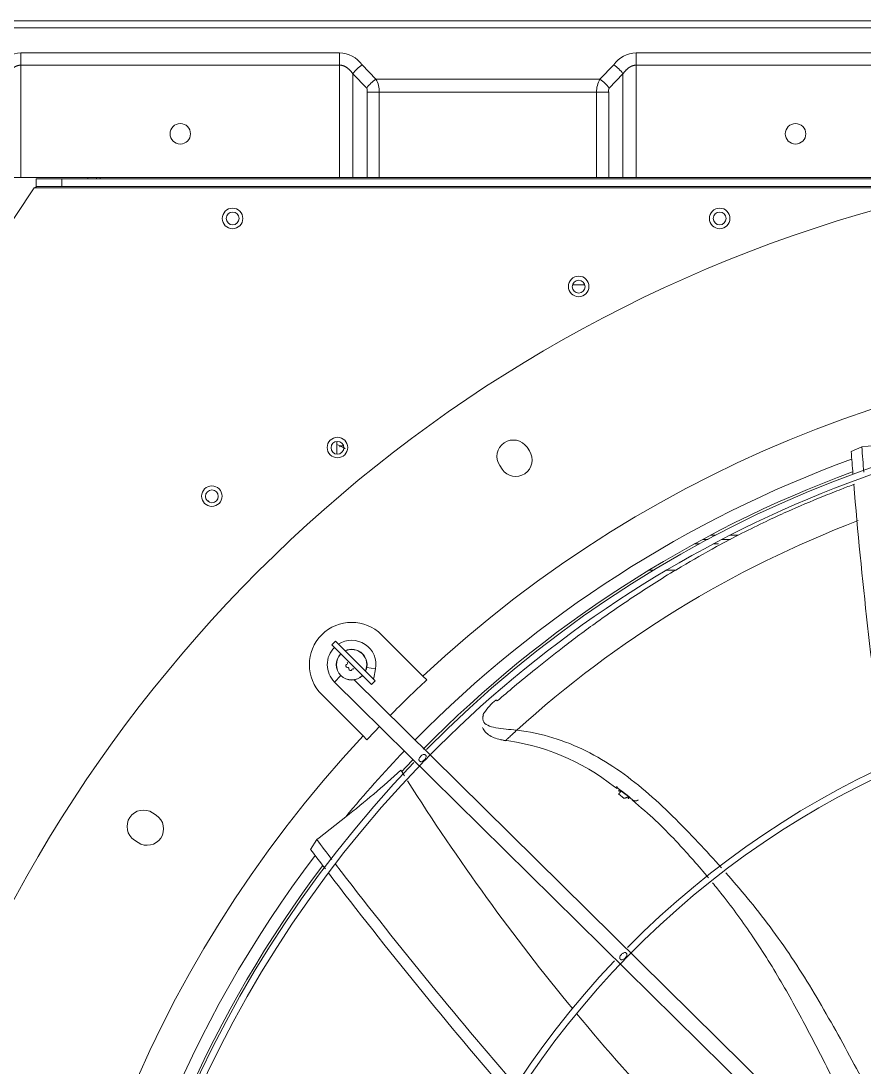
# Model space of a CAD drawing. Header units: millimetres. Extents: x 113490 to 142599, y -20467 to 115.
# Drawn here: x 133195.7 to 133524.6, y -10092.3 to -9684.5 of the extents above; entities that cross this region are included whole.
import ezdxf

# ---------------------------------------------------------------- set-up
doc = ezdxf.new("R2010")
doc.units = ezdxf.units.MM
doc.layers.add('DV3_0', color=7, linetype='Continuous')

msp = doc.modelspace()

# ---------------------------------------------------------------- linework, layer by layer
at = {"layer": 'DV3_0', "color": 7, "linetype": 'Continuous', "lineweight": 15}
for p, q in [((133117.62, -9684.49), (134232.86, -9684.49)), ((133195.68, -9745.49), (133190.51, -9745.49)), ((133195.68, -9745.49), (133320, -9745.49)), ((133201.58, -9748.99), (133201.58, -9745.99)), ((133201.58, -9745.99), (133211.58, -9745.99)), ((133211.58, -9745.99), (134144.9, -9745.99)), ((133211.58, -9745.99), (133211.58, -9748.99)), ((133226.64, -9745.99), (133226.64, -9745.49)), ((133325.16, -9745.49), (133320, -9745.49)), ((133325.16, -9745.49), (133330.69, -9745.49)), ((133335.46, -9745.49), (133330.69, -9745.49)), ((133420.22, -9745.49), (133335.46, -9745.49)), ((133424.99, -9745.49), (133420.22, -9745.49)), ((133424.99, -9745.49), (133430.51, -9745.49)), ((133435.68, -9745.49), (133430.51, -9745.49)), ((133435.68, -9745.49), (133560, -9745.49)), ((133200.84, -9749.59), (133136.84, -9845.59)), ((133201.58, -9749.17), (133201.58, -9748.99)), ((133211.58, -9748.99), (133201.58, -9748.99)), ((133211.58, -9748.99), (134144.9, -9748.99)), ((133415.63, -9787.36), (133410.85, -9787.36)), ((133318.85, -9853.37), (133318.85, -9848.41)), ((133394.02, -9852.11), (133393.08, -9850.7)), ((133523.65, -9850.46), (133519.55, -9852.32)), ((133537.97, -9849.06), (133523.65, -9850.46)), ((133382.44, -9857.81), (133383.38, -9859.23)), ((133461.62, -9886.59), (133463.74, -9886.59)), ((133469.11, -9886.59), (133472.42, -9886.59)), ((133440.67, -9898.59), (133442.6, -9898.59)), ((133447.48, -9898.59), (133451.12, -9898.59)), ((133352.46, -9939.88), (133336.35, -9923.77)), ((133318.32, -9926.24), (133316.91, -9927.66)), ((133332.46, -9943.22), (133316.91, -9927.66)), ((133318.32, -9926.24), (133333.88, -9941.8)), ((133333.4, -9940.7), (133334.04, -9937.09)), ((133318.01, -9942.2), (133660.44, -10279.87)), ((133664, -10274.95), (133325.7, -9941.35)), ((133328.72, -9939.88), (133329.21, -9939.96)), ((133332.46, -9943.22), (133333.88, -9941.8)), ((133332.64, -9940.57), (133333.4, -9940.7)), ((133353.96, -9941.37), (133352.46, -9939.88)), ((133313.02, -9947.1), (133329.13, -9963.22)), ((133329.13, -9963.22), (133330.62, -9964.71)), ((133427.18, -9983.09), (133428.19, -9983.77)), ((133428.8, -9985.75), (133430.97, -9987.61)), ((133429.95, -9984.64), (133429.85, -9984.74)), ((133432.74, -9986.77), (133429.95, -9984.64)), ((133434.13, -9988.16), (133435.43, -9989.31)), ((133248.47, -9994.13), (133247.06, -9993.19)), ((133322.39, -9994.73), (133312.04, -10002.89)), ((133312.04, -10002.89), (133311.11, -10003.65)), ((133239.95, -10003.83), (133241.36, -10004.78)), ((133311.11, -10003.65), (133308.66, -10007.43))]:
    msp.add_line(p, q, dxfattribs=at)
at = {"layer": 'DV3_0', "color": 7, "linetype": 'Continuous', "lineweight": 20}
for p, q in [((133117.62, -9687.14), (134232.86, -9687.14)), ((133320, -9696.95), (133195.68, -9696.95)), ((133195.68, -9701.73), (133195.68, -9696.95)), ((133320, -9701.73), (133320, -9696.95)), ((133560, -9696.95), (133435.68, -9696.95)), ((133435.68, -9701.73), (133435.68, -9696.95)), ((133195.68, -9701.73), (133195.68, -9745.49)), ((133320, -9701.73), (133195.68, -9701.73)), ((133320, -9701.73), (133320, -9745.49)), ((133334.13, -9707.21), (133328.74, -9701.62)), ((133426.93, -9701.62), (133421.55, -9707.21)), ((133435.68, -9701.73), (133435.68, -9745.49)), ((133560, -9701.73), (133435.68, -9701.73)), ((133325.16, -9705.11), (133325.16, -9745.49)), ((133330.55, -9710.7), (133325.16, -9705.11)), ((133430.51, -9705.11), (133425.13, -9710.7)), ((133430.51, -9705.11), (133430.51, -9745.49)), ((133421.55, -9707.21), (133334.13, -9707.21)), ((133330.69, -9712.24), (133335.46, -9712.24)), ((133330.69, -9745.49), (133330.69, -9712.24)), ((133420.22, -9712.24), (133335.46, -9712.24)), ((133335.46, -9745.49), (133335.46, -9712.24)), ((133420.22, -9712.24), (133420.22, -9745.49)), ((133424.99, -9712.24), (133420.22, -9712.24)), ((133424.99, -9712.24), (133424.99, -9745.49)), ((133221.84, -9745.99), (133221.84, -9745.49)), ((133225.16, -9745.99), (133225.16, -9745.49)), ((133200.84, -9749.59), (134155.64, -9749.59)), ((133464.62, -9884.99), (133466.77, -9884.99)), ((133472.21, -9884.99), (133475.44, -9884.99)), ((133460.39, -9888.39), (133458.31, -9888.39)), ((133467.82, -9888.39), (133465.68, -9888.39)), ((133330.59, -9936.48), (133334.04, -9937.09)), ((133320.47, -9939.71), (133318.01, -9942.2)), ((133432.64, -9986.89), (133429.85, -9984.74))]:
    msp.add_line(p, q, dxfattribs=at)
at = {"layer": 'DV3_0', "color": 7, "linetype": 'Continuous', "lineweight": 15}
for centre, radius in [((133257.84, -9728.49), 4), ((133497.84, -9728.49), 4), ((133278.24, -9761.49), 4), ((133468.24, -9761.49), 4), ((133278.25, -9761.49), 2.5), ((133468.25, -9761.49), 2.5), ((133413.24, -9787.99), 4), ((133413.24, -9788.09), 2.5), ((133319.14, -9850.79), 4), ((133319.14, -9850.89), 2.5), ((133270.16, -9869.74), 4), ((133270.16, -9869.84), 2.5)]:
    msp.add_circle(centre, radius, dxfattribs=at)
at = {"layer": 'DV3_0', "color": 7, "linetype": 'Continuous', "lineweight": 20}
for centre, radius, start, end in [((133195.93, -9707.93), 10.99, 91.315, 144.9259), ((133319.75, -9707.93), 10.99, 35.0742, 88.685), ((133435.93, -9707.93), 10.99, 91.315, 144.9259), ((133326.13, -9712.01), 9.33, 358.5724, 30.9701), ((133429.55, -9712.01), 9.33, 149.0304, 181.427), ((133328.9, -9711.63), 1.89, 340.9987, 29.2464), ((133426.78, -9711.63), 1.89, 150.7542, 199.0007), ((133678.24, -10288.99), 461.75, 110.0855, 135.4011), ((133671.75, -10272.28), 420.46, 110.8294, 132.2399), ((133678.24, -10288.99), 461.75, 136.1456, 140.4114), ((133678.24, -10288.99), 461.75, 142.7915, 173.1384)]:
    msp.add_arc(centre, radius, start, end, dxfattribs=at)
at = {"layer": 'DV3_0', "color": 7, "linetype": 'Continuous', "lineweight": 15}
for centre, radius, start, end in [((133204.12, -9754.47), 5.88, 115.5827, 123.9244), ((133678.24, -10288.99), 551.5, 105.4775, 164.5225), ((133678.24, -10288.99), 477.5, 46.9802, 133.0198), ((133678.24, -10288.99), 456, 45.9967, 135.345), ((133678.24, -10288.99), 453.5, 90, 135.5593), ((133387.76, -9854.26), 6.4, 33.75, 213.75), ((133388.7, -9855.67), 6.4, 213.75, 33.75), ((135355.57, -9714.08), 1841.22, 184.30567, 184.57799), ((135439.31, -9702.15), 1921.39, 184.42691, 184.7246), ((133678.24, -10288.99), 457, 110.247, 135.4462), ((135355.57, -9714.08), 1841.22, 184.70532, 188.15423), ((133324.68, -9935.44), 16.5, 45, 225), ((133324.68, -9935.44), 9.5, 350, 122.8178), ((133324.68, -9935.44), 9.5, 135, 225.4011), ((133324.68, -9935.44), 6, 334.4712, 115.5288), ((133324.68, -9935.44), 5.91, 334.7712, 115.2288), ((133324.68, -9935.44), 6, 135, 315), ((133324.68, -9935.44), 5.91, 135, 315), ((133323.01, -9935.88), 0.6, 118.8618, 271.1382), ((133322.43, -9934.83), 0.6, 298.8788, 31.1212), ((133323.04, -9937.08), 0.6, 358.8788, 91.1212), ((133324.24, -9937.11), 0.6, 178.8617, 331.1383), ((133325.29, -9937.69), 0.6, 58.8788, 151.1212), ((133678.24, -10288.99), 475.39, 133.011, 135.4011), ((133678.24, -10288.99), 346, 46.4603, 135.3186), ((133678.24, -10288.99), 343.5, 90, 135.6595), ((133392.87, -9964.97), 19.7, 127.2844, 146.8694), ((133379.55, -9956.16), 3.73, 148.8324, 198.5323), ((133376.99, -9955.01), 1.01, 129.0108, 207.7636), ((133376.16, -9954.11), 0.229, 329.2787, 337.2497), ((133678.24, -10288.99), 475.39, 136.1242, 136.989), ((133378.36, -10052.82), 92.44, 83.3264, 83.4691), ((133678.24, -10288.99), 477.5, 136.9802, 223.0198), ((133373.35, -10050.56), 86.32, 51.4172, 83.6329), ((133678.24, -10288.99), 456, 136.2282, 225.3442), ((133678.24, -10288.99), 453.5, 135.9912, 225.5589), ((133678.24, -10288.99), 457, 136.1594, 136.9627), ((133678.24, -10288.99), 453.5, 135.9166, 135.9912), ((133678.24, -10288.99), 453.5, 135.5593, 135.9166), ((133070.76, -9674.29), 407.44, 308.1421, 312.0989), ((134083.63, -9514.4), 872.25, 211.99842, 212.16586), ((134083.63, -9514.4), 872.25, 212.31442, 219.53683), ((133428.29, -9983.41), 5.58, 321.387, 322.944), ((133243.5, -9998.51), 6.4, 56.25, 236.25), ((133244.92, -9999.45), 6.4, 236.25, 56.25), ((134778.25, -8898.73), 1840.9, 217.03202, 217.32877), ((134842.48, -8843.21), 1921.39, 217.15391, 217.44204), ((133678.24, -10288.99), 457, 142.9574, 169.7123), ((134842.48, -8843.21), 1921.39, 217.51308, 220.85897), ((134778.25, -8898.73), 1840.9, 217.39011, 220.89455), ((133678.24, -10288.99), 346, 136.506, 225.3203), ((133678.24, -10288.99), 343.5, 135.6595, 225.6229), ((133678.24, -10288.99), 236, 46.5586, 135.2674), ((133678.24, -10288.99), 233.5, 90, 135.7261), ((134083.63, -9514.4), 872.25, 219.6863, 226.90224)]:
    msp.add_arc(centre, radius, start, end, dxfattribs=at)
for centre, major_axis, ratio, start_param, end_param in [((133328.74, -9705.11), (-4.49, -4.33), 0.436952, 4.313983, 5.138233), ((133426.93, -9705.11), (4.49, -4.33), 0.436952, 1.144952, 1.969202), ((133334.13, -9710.7), (-4.49, -4.33), 0.436952, 4.313983, 5.138233), ((133421.55, -9710.7), (4.49, -4.33), 0.436952, 1.144952, 1.969202), ((133268.39, -9874.99), (0, -3.5), 0.386711, 2.52776, 3.209277)]:
    msp.add_ellipse(centre, major_axis=major_axis, ratio=ratio, start_param=start_param, end_param=end_param, dxfattribs=at)
at = {"layer": 'DV3_0', "color": 7, "linetype": 'Continuous', "lineweight": 20}
for points, knots in [([(133195.68, -9701.73), (133195.63, -9701.73), (133195.53, -9701.73), (133195.39, -9701.74), (133195.24, -9701.75), (133195.09, -9701.77), (133194.95, -9701.79), (133194.8, -9701.82), (133194.65, -9701.85), (133194.5, -9701.89), (133194.35, -9701.94), (133194.2, -9701.99), (133194.05, -9702.05), (133193.9, -9702.11), (133193.74, -9702.18), (133193.58, -9702.26), (133193.42, -9702.35), (133193.26, -9702.44), (133193.1, -9702.54), (133192.93, -9702.65), (133192.76, -9702.77), (133192.59, -9702.89), (133192.42, -9703.03), (133192.24, -9703.18), (133192.06, -9703.34), (133191.88, -9703.51), (133191.69, -9703.7), (133191.5, -9703.89), (133191.31, -9704.1), (133191.11, -9704.33), (133190.91, -9704.57), (133190.71, -9704.83), (133190.58, -9705.01), (133190.51, -9705.11)], [0, 0, 0, 0, 0.024413, 0.048868, 0.073403, 0.098058, 0.122876, 0.147897, 0.173164, 0.198721, 0.224613, 0.250887, 0.277591, 0.304774, 0.33249, 0.360793, 0.38974, 0.419391, 0.449809, 0.481061, 0.513216, 0.546348, 0.580533, 0.615853, 0.652392, 0.69024, 0.729488, 0.770232, 0.812573, 0.856611, 0.902453, 0.950186, 1, 1, 1, 1]), ([(133325.16, -9705.11), (133325.1, -9705.01), (133324.96, -9704.83), (133324.76, -9704.57), (133324.57, -9704.33), (133324.37, -9704.1), (133324.18, -9703.89), (133323.99, -9703.7), (133323.8, -9703.51), (133323.62, -9703.34), (133323.44, -9703.18), (133323.26, -9703.03), (133323.09, -9702.89), (133322.92, -9702.77), (133322.75, -9702.65), (133322.58, -9702.54), (133322.42, -9702.44), (133322.26, -9702.35), (133322.1, -9702.26), (133321.94, -9702.18), (133321.78, -9702.11), (133321.63, -9702.05), (133321.48, -9701.99), (133321.32, -9701.94), (133321.17, -9701.89), (133321.02, -9701.85), (133320.88, -9701.82), (133320.73, -9701.79), (133320.58, -9701.77), (133320.44, -9701.75), (133320.29, -9701.74), (133320.15, -9701.73), (133320.05, -9701.73), (133320, -9701.73)], [0, 0, 0, 0, 0.049764, 0.097517, 0.143364, 0.187409, 0.229756, 0.270506, 0.309759, 0.347611, 0.384155, 0.419479, 0.453668, 0.486804, 0.518962, 0.550217, 0.580639, 0.610293, 0.639243, 0.667548, 0.695267, 0.722453, 0.749159, 0.775436, 0.80133, 0.82689, 0.85216, 0.877183, 0.902004, 0.92666, 0.951207, 0.975655, 1, 1, 1, 1]), ([(133435.68, -9701.73), (133435.63, -9701.73), (133435.53, -9701.73), (133435.39, -9701.74), (133435.24, -9701.75), (133435.09, -9701.77), (133434.95, -9701.79), (133434.8, -9701.82), (133434.65, -9701.85), (133434.5, -9701.89), (133434.35, -9701.94), (133434.2, -9701.99), (133434.05, -9702.05), (133433.9, -9702.11), (133433.74, -9702.18), (133433.58, -9702.26), (133433.42, -9702.35), (133433.26, -9702.44), (133433.1, -9702.54), (133432.93, -9702.65), (133432.76, -9702.77), (133432.59, -9702.89), (133432.42, -9703.03), (133432.24, -9703.18), (133432.06, -9703.34), (133431.88, -9703.51), (133431.69, -9703.7), (133431.5, -9703.89), (133431.31, -9704.1), (133431.11, -9704.33), (133430.91, -9704.57), (133430.71, -9704.83), (133430.58, -9705.01), (133430.51, -9705.11)], [0, 0, 0, 0, 0.024413, 0.048868, 0.073403, 0.098058, 0.122876, 0.147897, 0.173164, 0.198721, 0.224613, 0.250887, 0.277591, 0.304774, 0.33249, 0.360793, 0.38974, 0.419391, 0.449809, 0.481061, 0.513216, 0.546348, 0.580533, 0.615853, 0.652392, 0.69024, 0.729488, 0.770232, 0.812573, 0.856611, 0.902453, 0.950186, 1, 1, 1, 1]), ([(133380.94, -9949.29), (133380.97, -9949.24), (133381.05, -9949.23), (133381.26, -9949.34), (133381.39, -9949.45), (133381.48, -9949.58)], [0, 0, 0, 0, 0.5, 0.5, 1, 1, 1, 1])]:
    msp.add_open_spline(points, degree=3, knots=knots, dxfattribs=at)
at = {"layer": 'DV3_0', "color": 7, "linetype": 'Continuous', "lineweight": 15}
for points, knots in [([(133322.18, -9851.26), (133322.01, -9851.13), (133320.99, -9850.42), (133319.86, -9849.9), (133318.89, -9849.61)], [0.35476445, 0.35476445, 0.35476445, 0.35476445, 0.36956171, 0.43861961, 0.43861961, 0.43861961, 0.43861961]), ([(133520.78, -9865.09), (133519.08, -9865.72), (133514.94, -9867.29), (133506.09, -9870.8), (133496.51, -9874.84), (133485.93, -9879.71), (133476.76, -9884.23), (133465.69, -9890.07), (133452.07, -9897.83), (133436.47, -9907.59), (133421.01, -9918.22), (133407.71, -9928.12), (133396.99, -9936.61), (133388.56, -9943.53), (133383.69, -9947.69), (133381.48, -9949.58)], [0.2372655, 0.2372655, 0.2372655, 0.2372655, 0.2629324, 0.3003611, 0.375216, 0.4179257, 0.4668403, 0.518544, 0.5907456, 0.6811722, 0.7688048, 0.8461038, 0.908484, 0.9586231, 1, 1, 1, 1]), ([(133328.91, -9939.66), (133328.93, -9939.68), (133328.98, -9939.73), (133329.08, -9939.83), (133329.17, -9939.92), (133329.21, -9939.96)], [0.93699996, 0.93699996, 0.93699996, 0.93699996, 0.94570082, 0.97250001, 1, 1, 1, 1]), ([(133376.01, -9957.34), (133376.31, -9958.06), (133376.93, -9958.62), (133378.64, -9959.5), (133379.74, -9959.81), (133382.19, -9960.27), (133383.54, -9960.43), (133386.25, -9960.71), (133387.62, -9960.83), (133388.87, -9960.98)], [0, 0, 0, 0, 0.25, 0.25, 0.5, 0.5, 0.75, 0.75, 1, 1, 1, 1]), ([(133375.76, -9959.98), (133375.9, -9960.31), (133376.25, -9961.13), (133377.59, -9962.43), (133380.32, -9964.19), (133382.84, -9964.71), (133384.79, -9965.07)], [0, 0, 0, 0, 0.112555, 0.329721, 0.555034, 1, 1, 1, 1]), ([(133384.71, -9965.05), (133384.71, -9965.04), (133384.77, -9964.98), (133384.97, -9964.78), (133385.35, -9964.43), (133385.76, -9964.05), (133386.31, -9963.53), (133387.01, -9962.9), (133387.9, -9962.09), (133388.66, -9961.4), (133389.1, -9961)], [0.4374993, 0.4374993, 0.4374993, 0.4374993, 0.4998211, 0.6248762, 0.6874038, 0.7499314, 0.812459, 0.8749866, 0.9375141, 0.9999949, 0.9999949, 0.9999949, 0.9999949]), ([(133468.91, -10014.59), (133465.95, -10011.28), (133462.94, -10008.01), (133453.29, -9997.77), (133446.49, -9990.88), (133432.03, -9978.58), (133424.36, -9973.17), (133407.77, -9964.95), (133398.85, -9962.12), (133389.1, -9961)], [0.5671555, 0.5671555, 0.5671555, 0.5671555, 0.625, 0.625, 0.75, 0.75, 0.875, 0.875, 1, 1, 1, 1]), ([(133351.18, -9973.03), (133351.14, -9972.98), (133351.06, -9972.89), (133350.95, -9972.65), (133350.91, -9972.25), (133351.09, -9971.82), (133351.35, -9971.43), (133351.63, -9971.12), (133351.93, -9970.84), (133352.31, -9970.57), (133352.73, -9970.39), (133353.12, -9970.42), (133353.36, -9970.53), (133353.45, -9970.61), (133353.5, -9970.65)], [0, 0, 0, 0, 0.040441, 0.08184, 0.180502, 0.319168, 0.407275, 0.502441, 0.597059, 0.684342, 0.821198, 0.918588, 0.959713, 1, 1, 1, 1]), ([(133353.5, -9970.65), (133353.54, -9970.69), (133353.62, -9970.78), (133353.73, -9971.02), (133353.77, -9971.42), (133353.59, -9971.85), (133353.33, -9972.24), (133353.05, -9972.55), (133352.75, -9972.83), (133352.37, -9973.1), (133351.95, -9973.28), (133351.56, -9973.26), (133351.32, -9973.14), (133351.23, -9973.07), (133351.18, -9973.03)], [0, 0, 0, 0, 0.040419, 0.081737, 0.180004, 0.318741, 0.407079, 0.502384, 0.597672, 0.685216, 0.821732, 0.918627, 0.959704, 1, 1, 1, 1]), ([(133429.95, -9984.63), (133429.89, -9984.59), (133429.74, -9984.49), (133429.42, -9984.28), (133429.02, -9984.02), (133428.52, -9983.62), (133428.18, -9983.25), (133428.05, -9982.95), (133428.03, -9982.9)], [0, 0, 0, 0, 0.0427487, 0.1089556, 0.23488, 0.3499859, 0.5247423, 0.5619881, 0.5619881, 0.5619881, 0.5619881]), ([(133429.85, -9984.74), (133429.83, -9984.74), (133429.8, -9984.72), (133429.74, -9984.73), (133429.67, -9984.73), (133429.58, -9984.75), (133429.47, -9984.77), (133429.3, -9984.79), (133429.13, -9984.8), (133428.96, -9984.75), (133428.85, -9984.62), (133428.99, -9984.48), (133429.06, -9984.41)], [0, 0, 0, 0, 0.012044, 0.035772, 0.072016, 0.120628, 0.180709, 0.274151, 0.441021, 0.561352, 0.790208, 1, 1, 1, 1]), ([(133429.85, -9984.74), (133429.8, -9984.79), (133429.72, -9984.87), (133429.61, -9984.99), (133429.5, -9985.1), (133429.4, -9985.2), (133429.31, -9985.3), (133429.23, -9985.39), (133429.16, -9985.47), (133429.1, -9985.55), (133429.05, -9985.61), (133429, -9985.67), (133428.97, -9985.72), (133428.94, -9985.76), (133428.93, -9985.8), (133428.92, -9985.82), (133428.92, -9985.84), (133428.93, -9985.85), (133428.93, -9985.85)], [0, 0, 0, 0, 0.031475, 0.0625958, 0.0933628, 0.1237773, 0.1538417, 0.1835592, 0.2129345, 0.2419735, 0.2706833, 0.2990728, 0.3271542, 0.3549404, 0.3824438, 0.4096765, 0.4366503, 0.4569653, 0.4569653, 0.4569653, 0.4569653]), ([(133432.64, -9986.89), (133432.58, -9986.92), (133432.46, -9986.98), (133432.28, -9987.07), (133432.1, -9987.15), (133431.94, -9987.23), (133431.78, -9987.29), (133431.62, -9987.35), (133431.48, -9987.4), (133431.34, -9987.45), (133431.22, -9987.48), (133431.11, -9987.5), (133431.01, -9987.51), (133430.92, -9987.5), (133430.85, -9987.48), (133430.79, -9987.45), (133430.76, -9987.42), (133430.75, -9987.4)], [0, 0, 0, 0, 0.0314072, 0.063257, 0.0955249, 0.1281906, 0.1612384, 0.1946578, 0.2284443, 0.2625995, 0.2971318, 0.332057, 0.3673985, 0.4031877, 0.4394642, 0.4762758, 0.5136785, 0.5136785, 0.5136785, 0.5136785]), ([(133432.88, -9987.46), (133432.84, -9987.51), (133432.78, -9987.59), (133432.66, -9987.67), (133432.6, -9987.64), (133432.6, -9987.5), (133432.63, -9987.33), (133432.68, -9987.16), (133432.71, -9987.02), (133432.71, -9986.95), (133432.67, -9986.9), (133432.65, -9986.89), (133432.64, -9986.89)], [0, 0, 0, 0, 0.127334, 0.220789, 0.468502, 0.604215, 0.74663, 0.891503, 0.957481, 0.981971, 0.990853, 1, 1, 1, 1]), ([(133436.46, -9988.15), (133436.42, -9988.18), (133436.34, -9988.23), (133436.22, -9988.31), (133436.11, -9988.37), (133435.99, -9988.42), (133435.88, -9988.46), (133435.78, -9988.49), (133435.62, -9988.52), (133435.4, -9988.54), (133435.07, -9988.5), (133434.68, -9988.37), (133434.2, -9988.09), (133433.8, -9987.78), (133433.5, -9987.49), (133433.29, -9987.29), (133433.13, -9987.12), (133433, -9987), (133432.93, -9986.93), (133432.87, -9986.87), (133432.8, -9986.82), (133432.76, -9986.78), (133432.74, -9986.77)], [0, 0, 0, 0, 0.032342, 0.063135, 0.092386, 0.120131, 0.146436, 0.171383, 0.195073, 0.258132, 0.321275, 0.421155, 0.547116, 0.703173, 0.766665, 0.832575, 0.904454, 0.924849, 0.944576, 0.964005, 0.982714, 1, 1, 1, 1]), ([(133435.43, -9989.31), (133438.7, -9992.12), (133444.11, -9996.77), (133451.58, -10004.57), (133458.1, -10011.72), (133461.97, -10016.24), (133463.92, -10018.59)], [0, 0, 0, 0, 0.0665262, 0.1303545, 0.1795293, 0.2312581, 0.2312581, 0.2312581, 0.2312581]), ([(133529.04, -10106.65), (133528.06, -10104.85), (133527.08, -10103.04), (133521.31, -10092.33), (133516.56, -10083.48), (133506.76, -10066.14), (133501.71, -10057.66), (133490.88, -10041.45), (133485.08, -10033.74), (133476.25, -10023.01), (133473.46, -10019.74), (133470.62, -10016.53)], [0.0997666, 0.0997666, 0.0997666, 0.0997666, 0.125, 0.125, 0.25, 0.25, 0.375, 0.375, 0.5, 0.5, 0.5559137, 0.5559137, 0.5559137, 0.5559137]), ([(133465.47, -10020.47), (133466.72, -10022), (133472.21, -10028.86), (133481.73, -10041.87), (133493.02, -10060.03), (133503.3, -10079.1), (133512.45, -10097), (133518.52, -10108.76), (133521.3, -10113.93)], [0.2450626, 0.2450626, 0.2450626, 0.2450626, 0.2785483, 0.3937658, 0.5184271, 0.640965, 0.7604313, 0.861417, 0.861417, 0.861417, 0.861417]), ([(133429.51, -10050.27), (133429.47, -10050.22), (133429.39, -10050.13), (133429.28, -10049.89), (133429.24, -10049.49), (133429.42, -10049.06), (133429.68, -10048.67), (133429.95, -10048.36), (133430.26, -10048.08), (133430.63, -10047.81), (133431.05, -10047.62), (133431.45, -10047.65), (133431.69, -10047.77), (133431.78, -10047.85), (133431.82, -10047.88)], [0, 0, 0, 0, 0.040471, 0.081926, 0.180876, 0.319892, 0.408079, 0.503208, 0.597701, 0.68481, 0.821378, 0.918632, 0.959731, 1, 1, 1, 1]), ([(133431.82, -10047.88), (133431.86, -10047.93), (133431.94, -10048.02), (133432.06, -10048.26), (133432.1, -10048.66), (133431.92, -10049.09), (133431.65, -10049.48), (133431.38, -10049.79), (133431.07, -10050.07), (133430.7, -10050.34), (133430.28, -10050.52), (133429.89, -10050.5), (133429.65, -10050.39), (133429.56, -10050.31), (133429.51, -10050.27)], [0, 0, 0, 0, 0.040443, 0.081793, 0.180216, 0.319289, 0.407802, 0.503208, 0.598506, 0.68594, 0.822069, 0.918689, 0.959722, 1, 1, 1, 1])]:
    msp.add_open_spline(points, degree=3, knots=knots, dxfattribs=at)
msp.add_open_spline([(133321.4, -9849.84), (133320.92, -9850.02), (133320.45, -9850.24), (133320, -9850.49)], degree=3, dxfattribs=at)

doc.saveas('drawing.dxf')
